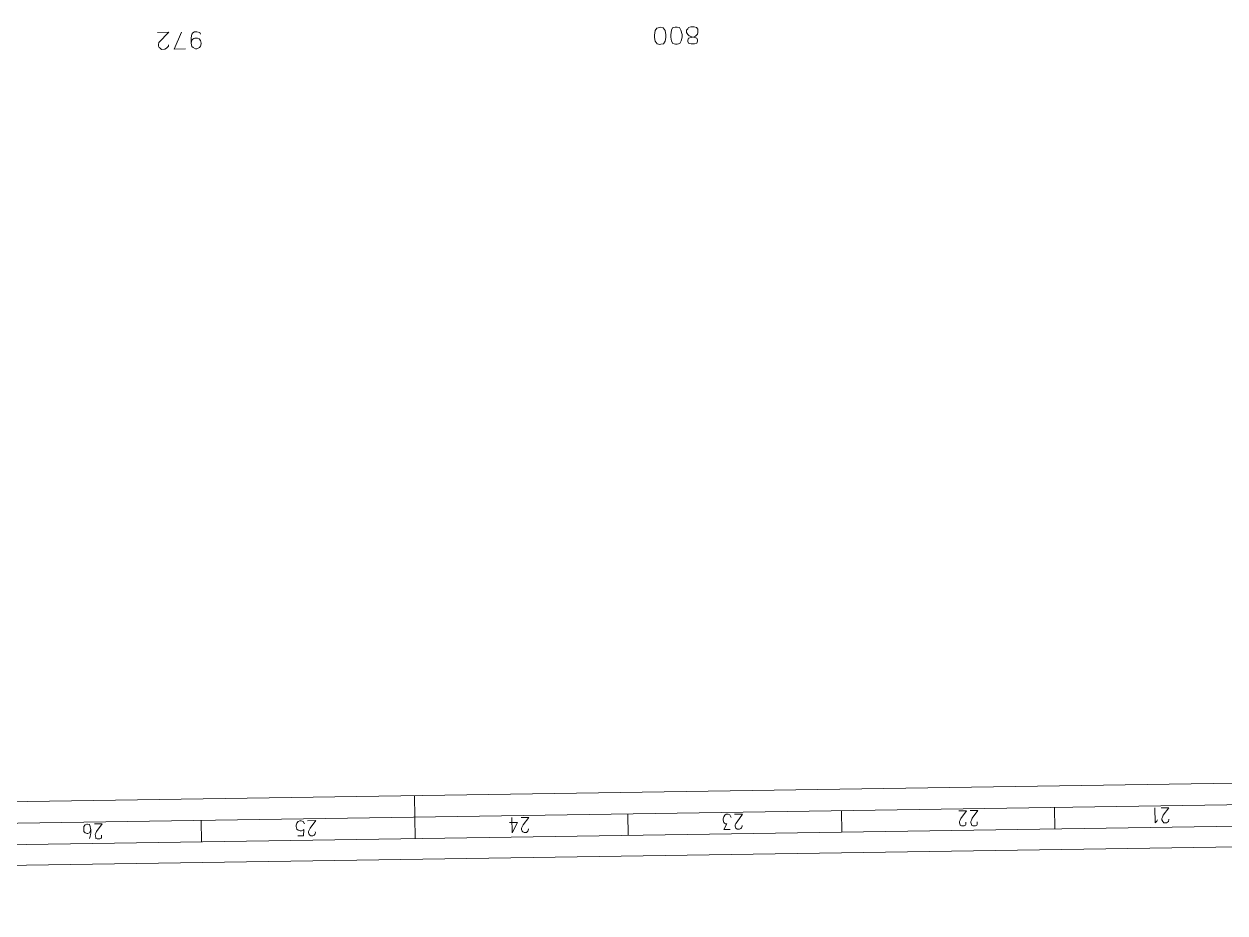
# Model space of a CAD drawing. Header units: millimetres. Extents: x -48 to 5523, y -114 to 5147.
# Drawn here: x -43.438 to -41.851, y -114.431 to -113.256 of the extents above; entities that cross this region are included whole.
import ezdxf

# ---------------------------------------------------------------- set-up
doc = ezdxf.new("R2010")
doc.units = ezdxf.units.MM
doc.layers.add('PDF_Geometry', color=7, linetype='Continuous')

msp = doc.modelspace()

# ---------------------------------------------------------------- linework, layer by layer
at = {"layer": 'PDF_Geometry', "lineweight": 13}
for points in [[(-47.5984, -114.4313), (-47.6491, -111.0825), (-36.2071, -110.9093), (-36.1564, -114.258)], [(-47.5713, -114.4034), (-47.6212, -111.1096), (-36.2909, -110.938), (-36.241, -114.2318)], [(-47.5434, -114.3747), (-47.5925, -111.1375), (-36.3188, -110.9668), (-36.2697, -114.2039)], [(-42.5961, -113.2829), (-42.5927, -113.2821), (-42.5903, -113.2787), (-42.5895, -113.2737), (-42.5896, -113.2703), (-42.5905, -113.2645), (-42.5931, -113.2612), (-42.5964, -113.2604), (-42.5981, -113.2605), (-42.6014, -113.2614), (-42.6038, -113.2647), (-42.6046, -113.2706), (-42.6045, -113.2739), (-42.6036, -113.2789), (-42.6011, -113.2822), (-42.5977, -113.283)], [(-42.5744, -113.2826), (-42.5711, -113.2817), (-42.5695, -113.2784), (-42.5679, -113.2733), (-42.5679, -113.27), (-42.5697, -113.2642), (-42.5714, -113.2609), (-42.5747, -113.2601), (-42.5772, -113.2602), (-42.5806, -113.261), (-42.5822, -113.2644), (-42.5829, -113.2702), (-42.5829, -113.2736), (-42.582, -113.2786), (-42.5803, -113.2819), (-42.5769, -113.2827)]]:
    msp.add_lwpolyline(points, close=True, dxfattribs=at)
for points in [[(-43.247, -113.2836), (-43.2469, -113.2853), (-43.2494, -113.2878), (-43.2519, -113.2895), (-43.256, -113.2896), (-43.2577, -113.288), (-43.2594, -113.2872), (-43.2603, -113.2855), (-43.2603, -113.283), (-43.2595, -113.2805), (-43.2464, -113.267), (-43.2614, -113.2672)], [(-43.2244, -113.2891), (-43.2394, -113.2894), (-43.2297, -113.2667)], [(-43.2055, -113.2672), (-43.2047, -113.2697)], [(-42.5595, -113.2749), (-42.5603, -113.2774), (-42.5603, -113.2791), (-42.5594, -113.2816), (-42.5561, -113.2823), (-42.5519, -113.2823), (-42.5486, -113.2814), (-42.5478, -113.2789), (-42.5478, -113.2772), (-42.5487, -113.2747), (-42.5512, -113.2739), (-42.5554, -113.2732), (-42.5587, -113.2715), (-42.5604, -113.2699), (-42.5621, -113.2674), (-42.5622, -113.2641), (-42.5605, -113.2624), (-42.5597, -113.2607), (-42.5564, -113.2598)], [(-43.2063, -113.2755), (-43.2045, -113.278), (-43.2037, -113.2813), (-43.2037, -113.2821), (-43.2044, -113.2855), (-43.2061, -113.2872), (-43.2094, -113.2889), (-43.211, -113.2889), (-43.2144, -113.2873), (-43.2161, -113.2857), (-43.217, -113.2815)], [(-43.5785, -114.2863), (-41.692, -114.2577)], [(-42.9219, -114.2763), (-42.921, -114.333), (-42.9215, -114.3047)], [(-42.6394, -114.3287), (-42.6398, -114.3004)], [(-42.5045, -114.3208), (-42.5128, -114.321), (-42.5088, -114.3134), (-42.5105, -114.3134), (-42.5121, -114.3126), (-42.513, -114.3118), (-42.5139, -114.3085), (-42.5139, -114.3068), (-42.5131, -114.3043), (-42.5115, -114.3018), (-42.5098, -114.3009), (-42.5073, -114.3009), (-42.5048, -114.3017), (-42.5031, -114.305)], [(-42.4888, -114.3156), (-42.4887, -114.3164), (-42.4895, -114.3189), (-42.4904, -114.3198), (-42.492, -114.3207), (-42.4953, -114.3207), (-42.497, -114.3191), (-42.4979, -114.3166), (-42.4979, -114.3149), (-42.4971, -114.3132), (-42.4955, -114.3107), (-42.4881, -114.3006), (-42.499, -114.3008)], [(-42.3569, -114.3244), (-42.3574, -114.2961)], [(-42.193, -114.3111), (-42.1929, -114.3145), (-42.1937, -114.3153), (-42.1954, -114.3162), (-42.1987, -114.3162), (-42.2004, -114.3154), (-42.2004, -114.3146), (-42.2013, -114.3121), (-42.2013, -114.3104), (-42.2005, -114.3087), (-42.1997, -114.3062), (-42.1923, -114.2961), (-42.2023, -114.2963)], [(-42.178, -114.3109), (-42.1779, -114.3142), (-42.1787, -114.3151), (-42.1804, -114.3159), (-42.1837, -114.316), (-42.1854, -114.3152), (-42.1854, -114.3143), (-42.1863, -114.3119), (-42.1863, -114.3102), (-42.1855, -114.3085), (-42.1847, -114.306), (-42.1773, -114.2959), (-42.1873, -114.296)], [(-42.0753, -114.3202), (-42.0757, -114.2918)], [(-41.9396, -114.3081), (-41.9404, -114.3098), (-41.9429, -114.3123), (-41.9432, -114.2923)], [(-41.9246, -114.3071), (-41.9246, -114.3079), (-41.9254, -114.3104), (-41.9263, -114.3113), (-41.9279, -114.3121), (-41.9312, -114.3122), (-41.9329, -114.3105), (-41.9338, -114.308), (-41.9338, -114.3064), (-41.933, -114.3047), (-41.9322, -114.3022), (-41.9249, -114.2921), (-41.9349, -114.2922)], [(-43.3514, -114.3145), (-43.3539, -114.3137), (-43.3547, -114.3137), (-43.3572, -114.3146), (-43.3588, -114.3171), (-43.3587, -114.3238), (-43.357, -114.3254), (-43.3545, -114.3262), (-43.3537, -114.3262), (-43.3512, -114.3253), (-43.3504, -114.3237), (-43.3496, -114.3203)], [(-43.3353, -114.3284), (-43.3353, -114.3318), (-43.3361, -114.3326), (-43.3377, -114.3335), (-43.3411, -114.3335), (-43.3428, -114.3327), (-43.3428, -114.3319), (-43.3436, -114.3294), (-43.3437, -114.3277), (-43.3429, -114.326), (-43.3421, -114.3235), (-43.3347, -114.3134), (-43.3447, -114.3136)], [(-43.2035, -114.3373), (-43.2039, -114.3089)], [(-43.0761, -114.3295), (-43.0686, -114.3294), (-43.0679, -114.321), (-43.0687, -114.3219), (-43.0712, -114.3228), (-43.0729, -114.3228), (-43.0754, -114.322), (-43.0771, -114.3203), (-43.078, -114.317), (-43.078, -114.3154), (-43.0772, -114.3128), (-43.0756, -114.3103), (-43.0731, -114.3095), (-43.0714, -114.3094), (-43.0689, -114.3102), (-43.0672, -114.3135)], [(-43.0529, -114.3241), (-43.0528, -114.325), (-43.0536, -114.3275), (-43.0545, -114.3283), (-43.0561, -114.3292), (-43.0586, -114.3292), (-43.0603, -114.3284), (-43.0611, -114.3276), (-43.062, -114.3251), (-43.062, -114.3235), (-43.0612, -114.3218), (-43.0596, -114.3192), (-43.0522, -114.3091), (-43.0631, -114.3093)], [(-42.7931, -114.3052), (-42.7928, -114.3252), (-42.7855, -114.3118), (-42.7963, -114.3119)], [(-42.7712, -114.3199), (-42.7712, -114.3207), (-42.772, -114.3232), (-42.7728, -114.3241), (-42.7736, -114.3249), (-42.777, -114.325), (-42.7787, -114.3242), (-42.7795, -114.3233), (-42.7804, -114.3209), (-42.7804, -114.3192), (-42.7796, -114.3175), (-42.778, -114.315), (-42.7706, -114.3049), (-42.7806, -114.305)]]:
    msp.add_lwpolyline(points, dxfattribs=at)
for points in [[(-43.217, -113.2815), (-43.2169, -113.2717), (-43.2182, -113.2635), (-43.2055, -113.2672)], [(-42.5471, -113.2672), (-42.5481, -113.2738), (-42.5556, -113.273), (-42.5595, -113.2749)], [(-42.5564, -113.2598), (-42.5497, -113.2591), (-42.5468, -113.2602), (-42.5471, -113.2672)], [(-43.217, -113.2815), (-43.2163, -113.2742), (-43.2122, -113.2738), (-43.2063, -113.2755)], [(-43.3511, -114.3328), (-43.3493, -114.325), (-43.3483, -114.3222), (-43.3514, -114.3145)]]:
    msp.add_open_spline(points, degree=3, dxfattribs=at)

doc.saveas('drawing.dxf')
